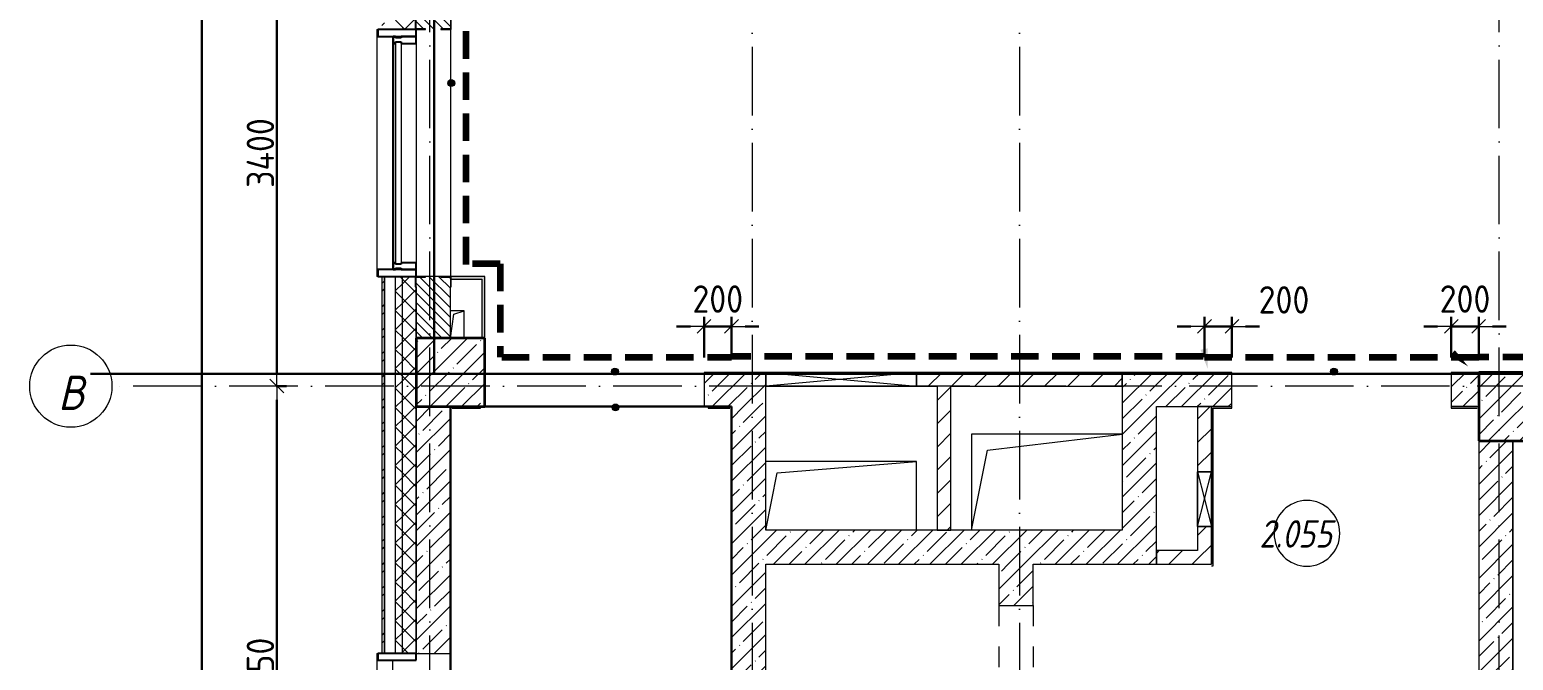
# Model space of a CAD drawing. Header units: millimetres. Extents: x -17017 to 628417, y -109036 to 199237.
# Drawn here: x -12989 to -2168, y -100415 to -95815 of the extents above; entities that cross this region are included whole.
import ezdxf

# ---------------------------------------------------------------- set-up
doc = ezdxf.new("R2010")
doc.units = ezdxf.units.MM
for name, pattern in [('01 Штриховая _2 мм_', [300, 200, -100]), ('50_200_ШТРИХ_1Т_ш5_п1_п1_', [700, 500, -100, 0, -100]), ('Штрих короткий', [300, 150, -150]), ('Штриховая _2 мм - 1 мм_', [300, 200, -100])]:
    doc.linetypes.add(name, pattern=pattern)
for name, color, linetype, lineweight in [('0-1', 7, 'Continuous', 5), ('0-2', 7, 'Continuous', 9), ('Импосты витража', 7, 'Continuous', 9), ('Импосты витража-1', 7, 'Continuous', 25), ('Марки помещений', 7, 'Continuous', 9), ('Марки стен', 7, 'Continuous', 9), ('Несущие колонны', 7, 'Continuous', 9), ('Несущие колонны-1', 7, 'Continuous', 35), ('Обобщенные модели', 7, 'Continuous', 9), ('Общие ребра', 7, 'Continuous', 9), ('Окна', 7, 'Continuous', 9), ('Оси', 7, 'Continuous', 9), ('Оси-1', 7, 'Continuous', 20), ('Оси-2', 7, '50_200_ШТРИХ_1Т_ш5_п1_п1_', 9), ('Остекление-1', 7, 'Continuous', 9), ('Перемычка-1', 7, 'Штрих короткий', 9), ('Размеры', 7, 'Continuous', 15), ('Стены', 7, 'Continuous', 9), ('Стены-1', 7, 'Continuous', 13), ('стяжа', 7, 'Continuous', 30), ('Текстовые примечания', 7, 'Continuous', 9), ('Штриховка разреза-1', 7, 'Continuous', 9), ('Элементы узлов', 7, 'Continuous', 9)]:
    doc.layers.add(name, color=color, linetype=linetype, lineweight=lineweight)
for name, color, linetype, lineweight, true_color in [('СТ-1_1', 7, 'Штриховая _2 мм - 1 мм_', 90, 0x888888), ('СТ-1_7', 7, '01 Штриховая _2 мм_', 90, 0x95446b), ('Штриховка разреза-3', 7, 'Continuous', 9, 0x0080ff)]:
    doc.layers.add(name, color=color, linetype=linetype, lineweight=lineweight, true_color=true_color)
doc.layers.get('0-2').off()
doc.styles.add('ISOCPEUR_I_1', font='isocpeui.ttf', dxfattribs={"width": 0.85, "height": 2.5})
doc.styles.add('ISOCPEUR_I_2', font='isocpeui.ttf', dxfattribs={"width": 0.85, "height": 2.3})
doc.styles.add('СПДС', font='isocpeur.ttf', dxfattribs={"width": 0.9})
doc.dimstyles.new('Размера А3', dxfattribs={"dimtxt": 200, "dimasz": 100, "dimexe": 70, "dimexo": 100, "dimgap": 20, "dimtad": 1, "dimdec": 0, "dimrnd": 10, "dimzin": 0, "dimdsep": 46, "dimtxsty": 'СПДС', "dimblk": 'ARROWHEAD_6', "dimcen": 1, "dimclrd": 256, "dimclre": 256, "dimclrt": 256, "dimazin": 0, "dimtfac": 1, "dimtdec": 0, "dimtmove": 2, "dimatfit": 3, "dimfxl": 1, "dimtolj": 1, "dimtzin": 0, "dimarcsym": 0})
pattern_1 = [(45, (0, 0), (-114.0493, 114.0493), []), (45, (114.05, 0), (-114.0493, 114.0493), [201.612, -40.322, 3.353, -36.97])]
pattern_2 = [(45, (0, 0), (-84.8528, 84.8528), [])]
pattern_3 = [(45, (0, 0), (-70.7107, 70.7107), []), (135, (0, 0), (-70.7107, -70.7107), [])]

# ---------------------------------------------------------------- blocks, each defined once
blk = doc.blocks.new('Ось сетки - Круг_Ø6_00__ISO-2_5_0_9K_-16731441-АИ2_02_План отделки стен 2-го этажа _Часть 2_')
at = {"layer": 'Оси-1'}
blk.add_circle((0, 0), 3, dxfattribs=at)
blk = doc.blocks.new('ARROWHEAD_6')
at = {"color": 0, "linetype": 'Continuous'}
for p, q in [((0, 0), (-1, 0)), ((-0.5, -0.5), (0.5, 0.5))]:
    blk.add_line(p, q, dxfattribs=at)
blk = doc.blocks.new('*D674')
at = {"layer": 'Defpoints', "color": 0, "transparency": 16777216}
for p in [(-11292, -98415), (-11186, -98415), (-11292, -102565)]:
    blk.add_point(p, dxfattribs=at)
at = {"layer": 'Размеры', "lineweight": -2, "transparency": 16777216}
for p, q in [((-11192, -98415), (-11116, -98415)), ((-11186, -102465), (-11186, -98515)), ((-11192, -102565), (-11116, -102565))]:
    blk.add_line(p, q, dxfattribs=at)
at = {"layer": 'Размеры', "lineweight": -2, "transparency": 16777216, "xscale": 100, "yscale": 100, "zscale": 100}
for p, rotation in [((-11186, -98415), 90), ((-11186, -102565), 270)]:
    blk.add_blockref('ARROWHEAD_6', p, dxfattribs=dict(at, rotation=rotation))
at = {"layer": 'Размеры', "transparency": 16777216, "insert": (-11306, -100490), "char_height": 200, "width": 2.38, "attachment_point": 5, "rotation": 90, "style": 'СПДС'}
blk.add_mtext('\\A1;4150', dxfattribs=at)
blk = doc.blocks.new('*D675')
at = {"layer": 'Defpoints', "color": 0, "transparency": 16777216}
for p in [(-11292, -95015), (-11186, -95015), (-11292, -98415)]:
    blk.add_point(p, dxfattribs=at)
at = {"layer": 'Размеры', "lineweight": -2, "transparency": 16777216}
for p, q in [((-11192, -95015), (-11116, -95015)), ((-11186, -98315), (-11186, -95115)), ((-11192, -98415), (-11116, -98415))]:
    blk.add_line(p, q, dxfattribs=at)
at = {"layer": 'Размеры', "lineweight": -2, "transparency": 16777216, "xscale": 100, "yscale": 100, "zscale": 100}
for p, rotation in [((-11186, -95015), 90), ((-11186, -98415), 270)]:
    blk.add_blockref('ARROWHEAD_6', p, dxfattribs=dict(at, rotation=rotation))
at = {"layer": 'Размеры', "transparency": 16777216, "insert": (-11306, -96715), "char_height": 200, "width": 2.56, "attachment_point": 5, "rotation": 90, "style": 'СПДС'}
blk.add_mtext('\\A1;3400', dxfattribs=at)
blk = doc.blocks.new('*D686')
at = {"layer": 'Defpoints', "color": 0, "transparency": 16777216}
for p in [(-11838, -56765), (-11732, -56765), (-11838, -106215)]:
    blk.add_point(p, dxfattribs=at)
at = {"layer": 'Размеры', "lineweight": -2, "transparency": 16777216}
for p, q in [((-11738, -56765), (-11662, -56765)), ((-11732, -106115), (-11732, -56865)), ((-11738, -106215), (-11662, -106215))]:
    blk.add_line(p, q, dxfattribs=at)
at = {"layer": 'Размеры', "lineweight": -2, "transparency": 16777216, "xscale": 100, "yscale": 100, "zscale": 100}
for p, rotation in [((-11732, -56765), 90), ((-11732, -106215), 270)]:
    blk.add_blockref('ARROWHEAD_6', p, dxfattribs=dict(at, rotation=rotation))
at = {"layer": 'Размеры', "transparency": 16777216, "insert": (-11852, -81490), "char_height": 200, "width": 3.26, "attachment_point": 5, "rotation": 90, "style": 'СПДС'}
blk.add_mtext('\\A1;49450', dxfattribs=at)
blk = doc.blocks.new('*D656')
at = {"layer": 'Defpoints', "color": 0, "transparency": 16777216}
for p in [(-7870, -97980), (-8070, -98307), (-7870, -98303)]:
    blk.add_point(p, dxfattribs=at)
at = {"layer": 'Размеры', "lineweight": -2, "transparency": 16777216}
for p, q in [((-8070, -98207), (-8070, -97910)), ((-7870, -98203), (-7870, -97910)), ((-8170, -97980), (-8270, -97980)), ((-8070, -97980), (-7870, -97980)), ((-7770, -97980), (-7670, -97980))]:
    blk.add_line(p, q, dxfattribs=at)
at = {"layer": 'Размеры', "lineweight": -2, "transparency": 16777216, "xscale": 100, "yscale": 100, "zscale": 100}
blk.add_blockref('ARROWHEAD_6', (-8070, -97980), dxfattribs=at)
at = {"layer": 'Размеры', "lineweight": -2, "transparency": 16777216, "xscale": 100, "yscale": 100, "zscale": 100, "rotation": 180}
blk.add_blockref('ARROWHEAD_6', (-7870, -97980), dxfattribs=at)
at = {"layer": 'Размеры', "transparency": 16777216, "insert": (-7970, -97780), "char_height": 200, "width": 1.87, "attachment_point": 5, "style": 'СПДС'}
blk.add_mtext('\\A1;200', dxfattribs=at)
blk = doc.blocks.new('*D659')
at = {"layer": 'Defpoints', "color": 0, "transparency": 16777216}
for p in [(-4220, -97980), (-4420, -98303), (-4220, -98307)]:
    blk.add_point(p, dxfattribs=at)
at = {"layer": 'Размеры', "lineweight": -2, "transparency": 16777216}
for p, q in [((-4420, -98203), (-4420, -97910)), ((-4220, -98207), (-4220, -97910)), ((-4520, -97980), (-4620, -97980)), ((-4420, -97980), (-4220, -97980)), ((-4120, -97980), (-4020, -97980))]:
    blk.add_line(p, q, dxfattribs=at)
at = {"layer": 'Размеры', "lineweight": -2, "transparency": 16777216, "xscale": 100, "yscale": 100, "zscale": 100}
blk.add_blockref('ARROWHEAD_6', (-4420, -97980), dxfattribs=at)
at = {"layer": 'Размеры', "lineweight": -2, "transparency": 16777216, "xscale": 100, "yscale": 100, "zscale": 100, "rotation": 180}
blk.add_blockref('ARROWHEAD_6', (-4220, -97980), dxfattribs=at)
at = {"layer": 'Размеры', "transparency": 16777216, "insert": (-4025, -97686), "char_height": 200, "width": 1.87, "attachment_point": 1, "line_spacing_factor": 1.149209, "style": 'СПДС'}
blk.add_mtext('\\A1;200', dxfattribs=at)
blk = doc.blocks.new('*D660')
at = {"layer": 'Defpoints', "color": 0, "transparency": 16777216}
for p in [(-2420, -97980), (-2620, -98307), (-2420, -98303)]:
    blk.add_point(p, dxfattribs=at)
at = {"layer": 'Размеры', "lineweight": -2, "transparency": 16777216}
for p, q in [((-2620, -98207), (-2620, -97910)), ((-2420, -98203), (-2420, -97910)), ((-2720, -97980), (-2820, -97980)), ((-2620, -97980), (-2420, -97980)), ((-2320, -97980), (-2220, -97980))]:
    blk.add_line(p, q, dxfattribs=at)
at = {"layer": 'Размеры', "lineweight": -2, "transparency": 16777216, "xscale": 100, "yscale": 100, "zscale": 100}
blk.add_blockref('ARROWHEAD_6', (-2620, -97980), dxfattribs=at)
at = {"layer": 'Размеры', "lineweight": -2, "transparency": 16777216, "xscale": 100, "yscale": 100, "zscale": 100, "rotation": 180}
blk.add_blockref('ARROWHEAD_6', (-2420, -97980), dxfattribs=at)
at = {"layer": 'Размеры', "transparency": 16777216, "insert": (-2520, -97780), "char_height": 200, "width": 1.87, "attachment_point": 5, "style": 'СПДС'}
blk.add_mtext('\\A1;200', dxfattribs=at)
blk = doc.blocks.new('Проем_Дверь_Прямоугольный - 1350х2100h_проемы без заполнения-26950587-АИ2_02_План отделки стен 2-го этажа _Часть 2_')
at = {"layer": 'Перемычка-1'}
for p, q in [((675, 125), (-675, 125)), ((675, -125), (-675, -125))]:
    blk.add_line(p, q, dxfattribs=at)
blk = doc.blocks.new('BSC_Колонна _Прямоугольная - 500х500-V94-АИ2_02_План отделки стен 2-го этажа _Часть 2_')
at = {"layer": 'Несущие колонны'}
h = blk.add_hatch(dxfattribs=at)
h.set_pattern_fill('FP_93', color=256, style=0, pattern_type=2)
h.set_pattern_definition([(45, (-7900, -7650), (-114.0493, 114.0493), []), (45, (-7785.95, -7650), (-114.0493, 114.0493), [201.613, -40.323, 3.353, -36.97])])
h.paths.add_polyline_path([(-250, -250), (250, -250), (250, 250), (-250, 250)], flags=0)
at = {"layer": 'Несущие колонны-1'}
for p, q in [((250, 250), (-250, 250)), ((-250, 250), (-250, -250)), ((250, -250), (250, 250)), ((-250, -250), (250, -250))]:
    blk.add_line(p, q, dxfattribs=at)
blk = doc.blocks.new('Проем_Дверь_Прямоугольный - 1800х2700h_оконные проемы-25805030-АИ2_02_План отделки стен 2-го этажа _Часть 2_')
at = {"layer": 'Перемычка-1'}
for p, q in [((900, 125), (-900, 125)), ((900, -125), (-900, -125))]:
    blk.add_line(p, q, dxfattribs=at)
blk = doc.blocks.new('BSC_Колонна _Прямоугольная - 500х500-V149-АИ2_02_План отделки стен 2-го этажа _Часть 2_')
at = {"layer": 'Несущие колонны'}
h = blk.add_hatch(dxfattribs=at)
h.set_pattern_fill('FP_150', color=256, style=0, pattern_type=2)
h.set_pattern_definition([(45, (-150, -7900), (-114.0493, 114.0493), []), (45, (-35.95, -7900), (-114.0493, 114.0493), [201.612, -40.322, 3.353, -36.97])])
h.paths.add_polyline_path([(-250, -250), (250, -250), (250, 250), (-250, 250)], flags=0)
at = {"layer": 'Несущие колонны-1'}
for p, q in [((250, 250), (-250, 250)), ((-250, 250), (-250, -250)), ((250, -250), (250, 250)), ((-250, -250), (250, -250))]:
    blk.add_line(p, q, dxfattribs=at)
blk = doc.blocks.new('Проем_Дверь_Прямоугольный - 1800х2700h_оконные проемы-25729828-АИ2_02_План отделки стен 2-го этажа _Часть 2_')
at = {"layer": 'Перемычка-1'}
for p, q in [((900, 125), (-900, 125)), ((900, -125), (-900, -125))]:
    blk.add_line(p, q, dxfattribs=at)
blk = doc.blocks.new('Прямоугольный импост - Откос НВФ_50х280 мм-V162-АИ2_02_План отделки стен 2-го этажа _Часть 2_')
at = {"layer": 'Импосты витража-1'}
for p, q in [((0, 130), (-50, 130)), ((-50, 130), (-50, -150)), ((0, -150), (0, 130)), ((-50, -150), (0, -150))]:
    blk.add_line(p, q, dxfattribs=at)
blk = doc.blocks.new('PNS_Панель прямоугольная1 - Нр_Стекло - 40мм-25293744-АИ2_02_План отделки стен 2-го этажа _Часть 2_')
at = {"layer": 'Остекление-1'}
for p, q in [((-800, 40), (800, 40)), ((-810, 0), (810, 0)), ((800, 0), (-800, 0))]:
    blk.add_line(p, q, dxfattribs=at)
blk = doc.blocks.new('Прямоугольный импост - Импост структурный с накладкой - 150мм-25651488-АИ2_02_План отделки стен 2-го этажа _Часть 2_')
at = {"layer": 'Импосты витража'}
for p, q in [((44650, -100), (46250, -100)), ((44650, -267), (46250, -267))]:
    blk.add_line(p, q, dxfattribs=at)
blk = doc.blocks.new('Прямоугольный импост - Импост структурный с накладкой - 150мм-25651501-АИ2_02_План отделки стен 2-го этажа _Часть 2_')
at = {"layer": 'Импосты витража-1'}
for p, q in [((-25, 0), (-25, 17)), ((-25, 17), (25, 17)), ((-15, 0), (-25, 0)), ((-15, -40), (-15, 0)), ((25, 0), (15, 0)), ((15, 0), (15, -40)), ((25, 17), (25, 0)), ((-25, -150), (-25, -40)), ((-25, -40), (-15, -40)), ((15, -40), (25, -40)), ((25, -40), (25, -150)), ((25, -150), (-25, -150))]:
    blk.add_line(p, q, dxfattribs=at)
blk = doc.blocks.new('Прямоугольный импост - Откос НВФ_50х280 мм-25995271-АИ2_02_План отделки стен 2-го этажа _Часть 2_')
at = {"layer": 'Импосты витража-1'}
for p, q in [((-50, 130), (0, 130)), ((-50, -150), (-50, 130)), ((0, 130), (0, -144)), ((0, -150), (-50, -150))]:
    blk.add_line(p, q, dxfattribs=at)
blk = doc.blocks.new('Прямоугольный импост - Откос НВФ_50х280 мм-25995273-АИ2_02_План отделки стен 2-го этажа _Часть 2_')
at = {"layer": 'Импосты витража-1'}
for p, q in [((0, 130), (-50, 130)), ((-50, 130), (-50, -150)), ((0, -144), (0, 130)), ((-50, -150), (0, -150))]:
    blk.add_line(p, q, dxfattribs=at)
blk = doc.blocks.new('Фахверк_СКБ_Уголок - 250_2700-27497298-АИ2_02_План отделки стен 2-го этажа _Часть 2_')
at = {"layer": 'Обобщенные модели'}
for p, q in [((200, 181), (125, 181)), ((125, 181), (125, 106)), ((131, 106), (131, 175)), ((131, 175), (200, 175)), ((200, 175), (200, 181)), ((125, 106), (131, 106)), ((131, -6), (125, -6)), ((125, -6), (125, -81)), ((125, -81), (200, -81)), ((131, -75), (131, -6)), ((200, -75), (131, -75)), ((200, -81), (200, -75))]:
    blk.add_line(p, q, dxfattribs=at)
blk = doc.blocks.new('AR_Отверстие прямоугольное _в плите_ - AR_Отверстие прямоугольное _в плите_-V202-АИ2_02_План отделки стен 2-го этажа _Часть 2_')
at = {"layer": 'Обобщенные модели'}
for p, q in [((50, 100), (-50, 100)), ((-50, -100), (-25, 75)), ((-25, 75), (50, 100)), ((50, -100), (50, 100))]:
    blk.add_line(p, q, dxfattribs=at)
blk = doc.blocks.new('AR_Отверстие прямоугольное _в плите_ - AR_Отверстие прямоугольное _в плите_-30552744-АИ2_02_План отделки стен 2-го этажа _Часть 2_')
at = {"layer": 'Обобщенные модели'}
for p, q in [((550, 350), (-550, 350)), ((-550, 350), (-550, -350)), ((-433, 233), (550, 350)), ((-550, -350), (-433, 233))]:
    blk.add_line(p, q, dxfattribs=at)
blk = doc.blocks.new('AR_Отверстие прямоугольное _в плите_ - AR_Отверстие прямоугольное _в плите_-30552508-АИ2_02_План отделки стен 2-го этажа _Часть 2_')
at = {"layer": 'Обобщенные модели'}
for p, q in [((550, 250), (-550, 250)), ((-467, 167), (550, 250)), ((550, -250), (550, 250)), ((-550, -250), (-467, 167))]:
    blk.add_line(p, q, dxfattribs=at)
blk = doc.blocks.new('Отлив_СКБ - Отлив витража_120_НВФ-31885689-АИ2_02_План отделки стен 2-го этажа _Часть 2_')
at = {"layer": 'Окна'}
for p, q in [((0, 113), (0, 120)), ((1800, 120), (0, 120)), ((1800, 120), (1800, 113)), ((50, 2), (1750, 2))]:
    blk.add_line(p, q, dxfattribs=at)
blk = doc.blocks.new('AR_Отверстие прямоугольное _в стене_ - AR_Отверстие прямоугольное _в стене__ОВ-36878146-АИ2_02_План отделки стен 2-го этажа _Часть 2_')
at = {"layer": 'Элементы узлов'}
for p, q in [((-550, -50), (-550, 50)), ((-550, 50), (550, 50)), ((550, 50), (-550, -50)), ((-550, 50), (550, -50)), ((550, 50), (-550, 50)), ((-550, 50), (-550, -50)), ((550, 50), (550, -50)), ((550, -50), (550, 50)), ((550, -50), (-550, -50)), ((-550, -50), (550, -50))]:
    blk.add_line(p, q, dxfattribs=at)
blk = doc.blocks.new('AR_Отверстие прямоугольное _в стене_ - AR_Отверстие прямоугольное _в стене__ОВ-36860920-АИ2_02_План отделки стен 2-го этажа _Часть 2_')
at = {"layer": 'Элементы узлов'}
for p, q in [((-200, -50), (-200, 50)), ((-200, 50), (200, 50)), ((200, 50), (-200, -50)), ((-200, 50), (200, -50)), ((200, 50), (-200, 50)), ((-200, 50), (-200, -50)), ((200, 50), (200, -50)), ((200, -50), (200, 50)), ((200, -50), (-200, -50)), ((-200, -50), (200, -50))]:
    blk.add_line(p, q, dxfattribs=at)
blk = doc.blocks.new('0125-Р-ОО-Ш2-АР-о_23_10_2024_rvt-1-АИ2_02_План отделки стен 2-го этажа _Часть 2_')
at = {"layer": 'Штриховка разреза-1'}
h = blk.add_hatch(dxfattribs=at)
h.set_pattern_fill('FP_80', color=256, style=0, pattern_type=2)
h.set_pattern_definition([(45, (0, 0), (-85.5366, 85.5366), []), (45, (57.02, 0), (-85.5366, 85.5366), [])])
h.paths.add_polyline_path([(-350, -350), (-330, -350), (-330, 4050), (-350, 4050), (-350, 1417)], flags=0)
h.paths.add_polyline_path([(-330, 5850), (-330, 8600), (-350, 8600), (-350, 5850)], flags=0)
h.paths.add_polyline_path([(-330, 10400), (-330, 11315), (-350, 11315), (-350, 10400)], flags=0)
h = blk.add_hatch(dxfattribs=at)
h.set_pattern_fill('FP_81', color=256, style=0, pattern_type=2)
h.set_pattern_definition(pattern_3)
h.paths.add_polyline_path([(-250, -250), (-200, -250), (-200, 4050), (-250, 4050), (-250, 1417)], flags=0)
h.paths.add_polyline_path([(-250, 5850), (-200, 5850), (-200, 8600), (-250, 8600), (-250, 6961)], flags=0)
h.paths.add_polyline_path([(-200, 10400), (-200, 11335), (-250, 11335), (-250, 10400)], flags=0)
h = blk.add_hatch(dxfattribs=at)
h.set_pattern_fill('FP_81', color=256, style=0, pattern_type=2)
h.set_pattern_definition(pattern_3)
h.paths.add_polyline_path([(-200, -200), (-100, -200), (-100, 4050), (-200, 4050), (-200, 1417)], flags=0)
h.paths.add_polyline_path([(-100, 5850), (-100, 8525), (-106, 8525), (-106, 8600), (-200, 8600), (-200, 5850)], flags=0)
h.paths.add_polyline_path([(-200, 10400), (-106, 10400), (-106, 10475), (-100, 10475), (-100, 11335), (-200, 11335), (-200, 10657)], flags=0)
h = blk.add_hatch(dxfattribs=at)
h.set_pattern_fill('FP_2', color=256, style=0, pattern_type=2)
h.set_pattern_definition([(135, (0, 0), (-35.35534, -35.35534), [])])
h.paths.add_polyline_path([(147, 8150), (150, 8150), (150, 8594), (81, 8594), (81, 8600), (-31, 8600), (-31, 8594), (-100, 8594), (-100, 8150)], flags=0)
h.paths.add_polyline_path([(81, 10400), (81, 10406), (150, 10406), (150, 10800), (-100, 10800), (-100, 10406), (-31, 10406), (-31, 10400)], flags=0)
h = blk.add_hatch(dxfattribs=at)
h.set_pattern_fill('FP_1', color=256, style=0, pattern_type=2)
h.set_pattern_definition(pattern_1)
h.paths.add_polyline_path([(2450, 7650), (2450, 7900), (2000, 7900), (2000, 7650), (2200, 7650)], flags=0)
h = blk.add_hatch(dxfattribs=at)
h.set_pattern_fill('FP_3', color=256, style=0, pattern_type=2)
h.set_pattern_definition(pattern_2)
h.paths.add_polyline_path([(5050, 7800), (5050, 7900), (3550, 7900), (3550, 7800), (3800, 7800)], flags=0)
h = blk.add_hatch(dxfattribs=at)
h.set_pattern_fill('FP_1', color=256, style=0, pattern_type=2)
h.set_pattern_definition(pattern_1)
h.paths.add_polyline_path([(5300, 6750), (5300, 7900), (5050, 7900), (5050, 6750), (5275, 6750)], flags=0)
h = blk.add_hatch(dxfattribs=at)
h.set_pattern_fill('FP_1', color=256, style=0, pattern_type=2)
h.set_pattern_definition(pattern_1)
h.paths.add_polyline_path([(7650, 7650), (7650, 7900), (7450, 7900), (7450, 7650)], flags=0)
h.paths.add_polyline_path([(5300, 7650), (5850, 7650), (5850, 7900), (5300, 7900)], flags=0)
h = blk.add_hatch(dxfattribs=at)
h.set_pattern_fill('FP_3', color=256, style=0, pattern_type=2)
h.set_pattern_definition(pattern_2)
h.paths.add_polyline_path([(3800, 6750), (3800, 7800), (3700, 7800), (3700, 6750)], flags=0)
h = blk.add_hatch(dxfattribs=at)
h.set_pattern_fill('FP_1', color=256, style=0, pattern_type=2)
h.set_pattern_definition(pattern_1)
h.paths.add_polyline_path([(-100, -100), (150, -100), (150, 4050), (-100, 4050), (-100, 1417)], flags=0)
h.paths.add_polyline_path([(150, 5850), (150, 7650), (-100, 7650), (-100, 5850)], flags=0)
h = blk.add_hatch(dxfattribs=at)
h.set_pattern_fill('FP_1', color=256, style=0, pattern_type=2)
h.set_pattern_definition(pattern_1)
h.paths.add_polyline_path([(2246, 3550), (2450, 3550), (2450, 7650), (2200, 7650), (2200, 3550)], flags=0)
h = blk.add_hatch(dxfattribs=at)
h.set_pattern_fill('FP_3', color=256, style=0, pattern_type=2)
h.set_pattern_definition(pattern_2)
h.paths.add_polyline_path([(5700, 6500), (5700, 6775), (5600, 6775), (5600, 6500)], flags=0)
h.paths.add_polyline_path([(5700, 7175), (5700, 7650), (5600, 7650), (5600, 7175), (5655, 7175)], flags=0)
h = blk.add_hatch(dxfattribs=at)
h.set_pattern_fill('FP_1', color=256, style=0, pattern_type=2)
h.set_pattern_definition(pattern_1)
h.paths.add_polyline_path([(7900, 3800), (7900, 7400), (7650, 7400), (7650, 3800)], flags=0)
h = blk.add_hatch(dxfattribs=at)
h.set_pattern_fill('FP_1', color=256, style=0, pattern_type=2)
h.set_pattern_definition(pattern_1)
h.paths.add_polyline_path([(5275, 6500), (5300, 6500), (5300, 6750), (2450, 6750), (2450, 6500), (4400, 6500)], flags=0)
h = blk.add_hatch(dxfattribs=at)
h.set_pattern_fill('FP_1', color=256, style=0, pattern_type=2)
h.set_pattern_definition(pattern_1)
h.paths.add_polyline_path([(4343, 3800), (4400, 3800), (4400, 4850), (4150, 4850), (4150, 3800)], flags=0)
h.paths.add_polyline_path([(4400, 6200), (4400, 6500), (4150, 6500), (4150, 6200)], flags=0)
h = blk.add_hatch(dxfattribs=at)
h.set_pattern_fill('FP_3', color=256, style=0, pattern_type=2)
h.set_pattern_definition(pattern_2)
h.paths.add_polyline_path([(5600, 6500), (5600, 6600), (5300, 6600), (5300, 6500)], flags=0)
at = {"layer": 'Общие ребра'}
for p, q in [((-330, 5850), (-330, 8600)), ((-330, 8600), (-330, 5850)), ((-250, 5850), (-250, 8600)), ((-200, 5850), (-200, 8600)), ((-100, 8525), (-100, 8150)), ((-100, 8150), (-100, 8525)), ((-100, 7650), (-100, 5850)), ((-100, 5850), (-100, 7650))]:
    blk.add_line(p, q, dxfattribs=at)
at = {"layer": 'Стены'}
for p, q in [((150, 10400), (150, 8600)), ((150, 5850), (150, 4050))]:
    blk.add_line(p, q, dxfattribs=at)
at = {"layer": 'Стены-1'}
for p, q in [((-350, 8600), (-350, 5850)), ((-330, 8600), (-350, 8600)), ((-106, 8600), (-330, 8600)), ((81, 8600), (-31, 8600)), ((150, 8150), (150, 8525)), ((2450, 7900), (2000, 7900)), ((2000, 7900), (2000, 7650)), ((5050, 7900), (3550, 7900)), ((5050, 7900), (5050, 6750)), ((5300, 7900), (5050, 7900)), ((5050, 7800), (5050, 7900)), ((5850, 7900), (5300, 7900)), ((5850, 7650), (5850, 7900)), ((7650, 7900), (7450, 7900)), ((7450, 7900), (7450, 7650)), ((2450, 7650), (2450, 7800)), ((3550, 7800), (3700, 7800)), ((3700, 7800), (3700, 6750)), ((3800, 7800), (5050, 7800)), ((3800, 6750), (3800, 7800)), ((150, 5850), (150, 7650)), ((2000, 7650), (2200, 7650)), ((2200, 7650), (2200, 3550)), ((2450, 6750), (2450, 7650)), ((5300, 6750), (5300, 7650)), ((5300, 7650), (5850, 7650)), ((5700, 7650), (5600, 7650)), ((5600, 7650), (5600, 7175)), ((5700, 7175), (5700, 7650)), ((7450, 7650), (7650, 7650)), ((7650, 7400), (7650, 3800)), ((7900, 3800), (7900, 7400)), ((5050, 6750), (2450, 6750)), ((3700, 6750), (3800, 6750)), ((5300, 6500), (5300, 6750)), ((5600, 6775), (5600, 6600)), ((5700, 6500), (5700, 6775)), ((2450, 3800), (2450, 6500)), ((2450, 6500), (4150, 6500)), ((4150, 6500), (4150, 6200)), ((4400, 6500), (5300, 6500)), ((4400, 6200), (4400, 6500)), ((5600, 6600), (5300, 6600)), ((5300, 6600), (5300, 6500)), ((5300, 6500), (5600, 6500)), ((5600, 6500), (5700, 6500)), ((4150, 6200), (4400, 6200)), ((-350, 5850), (-330, 5850)), ((-330, 5850), (-100, 5850)), ((-100, 5850), (150, 5850))]:
    blk.add_line(p, q, dxfattribs=at)
at = {"layer": '0-2'}
for name, p, rotation in [('Отлив_СКБ - Отлив витража_120_НВФ-31885689-АИ2_02_План отделки стен 2-го этажа _Часть 2_', (-267, 8600), 90), ('Прямоугольный импост - Откос НВФ_50х280 мм-25995273-АИ2_02_План отделки стен 2-го этажа _Часть 2_', (-250, 10400), 89.99999999999847), ('Фахверк_СКБ_Уголок - 250_2700-27497298-АИ2_02_План отделки стен 2-го этажа _Часть 2_', (75, 10275), 89.99999999999991), ('Проем_Дверь_Прямоугольный - 1800х2700h_оконные проемы-25805030-АИ2_02_План отделки стен 2-го этажа _Часть 2_', (25, 9500), 89.99999999999991), ('Прямоугольный импост - Импост структурный с накладкой - 150мм-25651488-АИ2_02_План отделки стен 2-го этажа _Часть 2_', (0, 54950), 269.9999999999994), ('PNS_Панель прямоугольная1 - Нр_Стекло - 40мм-25293744-АИ2_02_План отделки стен 2-го этажа _Часть 2_', (-250, 9500), 269.9999999999985), ('Фахверк_СКБ_Уголок - 250_2700-27497298-АИ2_02_План отделки стен 2-го этажа _Часть 2_', (-25, 8725), 269.9999999999999), ('AR_Отверстие прямоугольное _в стене_ - AR_Отверстие прямоугольное _в стене__ОВ-36860920-АИ2_02_План отделки стен 2-го этажа _Часть 2_', (5650, 6975), 89.99999999999993), ('Проем_Дверь_Прямоугольный - 1350х2100h_проемы без заполнения-26950587-АИ2_02_План отделки стен 2-го этажа _Часть 2_', (4275, 5525), 89.99999999999991), ('Отлив_СКБ - Отлив витража_120_НВФ-31885689-АИ2_02_План отделки стен 2-го этажа _Часть 2_', (-267, 4050), 90), ('Прямоугольный импост - Откос НВФ_50х280 мм-V162-АИ2_02_План отделки стен 2-го этажа _Часть 2_', (-250, 5850), 89.99999999999773), ('Проем_Дверь_Прямоугольный - 1800х2700h_оконные проемы-25729828-АИ2_02_План отделки стен 2-го этажа _Часть 2_', (25, 4950), 269.9999999999999)]:
    blk.add_blockref(name, p, dxfattribs=dict(at, rotation=rotation))
at = {"layer": '0-2', "extrusion": (0, 0, -1), "rotation": 270.0000000000015}
for name, p in [('Прямоугольный импост - Импост структурный с накладкой - 150мм-25651501-АИ2_02_План отделки стен 2-го этажа _Часть 2_', (250, 10325)), ('Прямоугольный импост - Импост структурный с накладкой - 150мм-25651501-АИ2_02_План отделки стен 2-го этажа _Часть 2_', (250, 8675)), ('Прямоугольный импост - Откос НВФ_50х280 мм-25995271-АИ2_02_План отделки стен 2-го этажа _Часть 2_', (250, 8600))]:
    blk.add_blockref(name, p, dxfattribs=at)
at = {"layer": '0-2'}
for name, p in [('AR_Отверстие прямоугольное _в плите_ - AR_Отверстие прямоугольное _в плите_-V202-АИ2_02_План отделки стен 2-го этажа _Часть 2_', (200, 8250)), ('BSC_Колонна _Прямоугольная - 500х500-V149-АИ2_02_План отделки стен 2-го этажа _Часть 2_', (150, 7900)), ('AR_Отверстие прямоугольное _в стене_ - AR_Отверстие прямоугольное _в стене__ОВ-36878146-АИ2_02_План отделки стен 2-го этажа _Часть 2_', (3000, 7850)), ('BSC_Колонна _Прямоугольная - 500х500-V94-АИ2_02_План отделки стен 2-го этажа _Часть 2_', (7900, 7650)), ('AR_Отверстие прямоугольное _в плите_ - AR_Отверстие прямоугольное _в плите_-30552744-АИ2_02_План отделки стен 2-го этажа _Часть 2_', (4500, 7100)), ('AR_Отверстие прямоугольное _в плите_ - AR_Отверстие прямоугольное _в плите_-30552508-АИ2_02_План отделки стен 2-го этажа _Часть 2_', (3000, 7000))]:
    blk.add_blockref(name, p, dxfattribs=at)
blk = doc.blocks.new('AI_Марка_Помещение_х1__Общий_E___ISO-2_1K_ - Номер-16210215-АИ2_02_План отделки стен 2-го этажа _Часть 2_')
at = {"layer": 'Марки помещений'}
for start, end in [(360, 180), (180, 360)]:
    blk.add_arc((0.04, 0.31), 2.4, start, end, dxfattribs=at)
blk = doc.blocks.new('2ч2эт')
at = {"layer": 'Марки стен'}
h = blk.add_hatch(color=256, dxfattribs=at)
edge = h.paths.add_edge_path(flags=0)
edge.add_arc((-9914, -96205), 25, 0, 360)
h = blk.add_hatch(color=256, dxfattribs=at)
edge = h.paths.add_edge_path(flags=0)
edge.add_arc((-8720, -98309), 25, 0, 360)
h = blk.add_hatch(color=256, dxfattribs=at)
edge = h.paths.add_edge_path(flags=0)
edge.add_arc((-3476, -98309), 25, 0, 360)
h = blk.add_hatch(color=256, dxfattribs=at)
edge = h.paths.add_edge_path(flags=0)
edge.add_arc((-8716, -98571), 25, 0, 360)
at = {"layer": 'Текстовые примечания'}
for points in [[(-4396, -98292), (-4397, -98140), (-4449, -98150)], [(-2498, -98271), (-2594, -98153), (-2629, -98194)]]:
    blk.add_hatch(color=256, dxfattribs=at).paths.add_polyline_path(points, flags=0)
at = {"layer": 'Штриховка разреза-3'}
for points in [[(-9914, -97635), (-9670, -97635), (-9670, -97615), (-9914, -97615), (-9914, -97621)], [(-9670, -98065), (-9670, -97635), (-9690, -97635), (-9690, -98065)]]:
    blk.add_hatch(color=256, dxfattribs=at).paths.add_polyline_path(points, flags=0)
at = {"layer": 'Марки стен'}
for centre in [(-9914, -96205), (-8720, -98309), (-3476, -98309), (-8716, -98571)]:
    blk.add_circle(centre, 25, dxfattribs=at)
at = {"layer": 'СТ-1_1'}
for p, q in [((-9808, -95527), (-9808, -97527)), ((-9558, -97523), (-9808, -97523)), ((-9558, -97523), (-9558, -98203)), ((-4430, -98199), (-7870, -98199)), ((655, -98203), (-2420, -98203))]:
    blk.add_line(p, q, dxfattribs=at)
at = {"layer": 'СТ-1_7'}
for p, q in [((-9546, -98203), (-7870, -98203)), ((-4420, -98203), (-2420, -98203))]:
    blk.add_line(p, q, dxfattribs=at)
at = {"layer": 'Стены-1'}
for p, q in [((-9670, -97615), (-9914, -97615)), ((-9914, -97635), (-9690, -97635)), ((-9690, -97635), (-9690, -98065)), ((-9670, -98065), (-9670, -97615)), ((-9908, -98577), (-9700, -98577)), ((-9700, -98577), (-9700, -98565)), ((-7882, -98565), (-8040, -98565)), ((-8040, -98565), (-8040, -98577)), ((-8040, -98577), (-7882, -98577)), ((-4370, -98565), (-4370, -99040)), ((-4220, -98565), (-4370, -98565)), ((-4358, -99727), (-4358, -98577)), ((-4358, -98577), (-4220, -98577)), ((-4220, -98577), (-4220, -98565)), ((-2432, -98565), (-2620, -98565)), ((-2620, -98565), (-2620, -98577)), ((-2620, -98577), (-2432, -98577)), ((-2170, -98815), (-2170, -105735)), ((-4370, -99440), (-4370, -99715)), ((-4370, -99727), (-4358, -99727))]:
    blk.add_line(p, q, dxfattribs=at)
at = {"layer": 'стяжа'}
for points in [[(-2138, -95215), (-10038, -95215), (-10038, -98325)], [(-213, -98325), (-12545, -98325)]]:
    blk.add_lwpolyline(points, dxfattribs=at)
blk.add_lwpolyline([(-7870, -98565), (-9920, -98565), (-9920, -106065), (-7870, -106065)], close=True, dxfattribs=at)
at = {"layer": '0-1'}
blk.add_blockref('0125-Р-ОО-Ш2-АР-о_23_10_2024_rvt-1-АИ2_02_План отделки стен 2-го этажа _Часть 2_', (-10070, -106215), dxfattribs=at)
at = {"layer": 'Марки помещений', "xscale": 99.99999999999993, "yscale": 99.99999999999993, "zscale": 99.99999999999993}
blk.add_blockref('AI_Марка_Помещение_х1__Общий_E___ISO-2_1K_ - Номер-16210215-АИ2_02_План отделки стен 2-го этажа _Часть 2_', (-3677, -99520), dxfattribs=at)
at = {"layer": 'Марки помещений', "insert": (-4020, -99393), "char_height": 200, "width": 785.65, "attachment_point": 1, "style": 'ISOCPEUR_I_2'}
blk.add_mtext('2.055', dxfattribs=at)
blk = doc.blocks.new('ось2эт')
at = {"layer": 'Оси-2'}
for p, q in [((-10070.1, -108435.9), (-10070.1, -54635.1)), ((-7720.1, -54635.1), (-7720.1, -108435.9)), ((-5770.1, -54635.1), (-5770.1, -108435.9)), ((-2270.1, -108435.9), (-2270.1, -54635.1)), ((81379.9, -98415.3), (-12388.8, -98415.3))]:
    blk.add_line(p, q, dxfattribs=at)
at = {"layer": 'Оси-1', "xscale": 99.99999999999993, "yscale": 99.99999999999993, "zscale": 99.99999999999993, "rotation": 89.99999999999982}
blk.add_blockref('Ось сетки - Круг_Ø6_00__ISO-2_5_0_9K_-16731441-АИ2_02_План отделки стен 2-го этажа _Часть 2_', (-12688.8, -98415.3), dxfattribs=at)
at = {"layer": 'Оси', "insert": (-12781.6, -98339.2), "char_height": 250, "width": 223.671, "attachment_point": 1, "style": 'ISOCPEUR_I_1'}
blk.add_mtext('\\fISOCPEUR|b0|i1|c204|p34|;\\W.9;В', dxfattribs=at)
at = {"layer": 'Размеры'}
for base, p1, p2, picture, middle in [((-11732, -56765.3), (-11838.1, -106215.3), (-11838.1, -56765.3), '*D686', (-11852, -81490.3)), ((-11185.6, -95015.3), (-11291.7, -98415.3), (-11291.7, -95015.3), '*D675', (-11305.6, -96715.3)), ((-11185.6, -98415.3), (-11291.7, -102565.3), (-11291.7, -98415.3), '*D674', (-11305.6, -100490.3))]:
    dim = blk.add_linear_dim(base=base, p1=p1, p2=p2, angle=90, dimstyle='Размера А3', dxfattribs=at)
    dim.commit()
    dim.dimension.update_dxf_attribs({"geometry": picture, "text_midpoint": middle})
for base, p1, p2, picture, middle in [((-7870.1, -97979.7), (-8070.1, -98307.3), (-7870.1, -98303.3), '*D656', (-7970.1, -97779.7)), ((-2420.1, -97979.7), (-2620.1, -98307.3), (-2420.1, -98303.3), '*D660', (-2520.1, -97779.7))]:
    dim = blk.add_linear_dim(base=base, p1=p1, p2=p2, dimstyle='Размера А3', dxfattribs=at)
    dim.commit()
    dim.dimension.update_dxf_attribs({"geometry": picture, "text_midpoint": middle})
dim = blk.add_linear_dim(base=(-4220.1, -97979.7), p1=(-4420.1, -98303.3), p2=(-4220.1, -98307.3), dimstyle='Размера А3', dxfattribs=at)
dim.commit()
dim.dimension.update_dxf_attribs({"geometry": '*D659', "text_midpoint": (-3854.5, -97819.8), "dimtype": 128})

msp = doc.modelspace()

# ---------------------------------------------------------------- linework, layer by layer
at = {"layer": 'стяжа'}
msp.add_lwpolyline([(30836, -95215), (-10038, -95215), (-10038, -98325), (30836, -98325)], close=True, dxfattribs=at)

# ---------------------------------------------------------------- block references
for name in ['ось2эт', '2ч2эт']:
    msp.add_blockref(name, (0, 0), dxfattribs=at)

doc.saveas('drawing.dxf')
